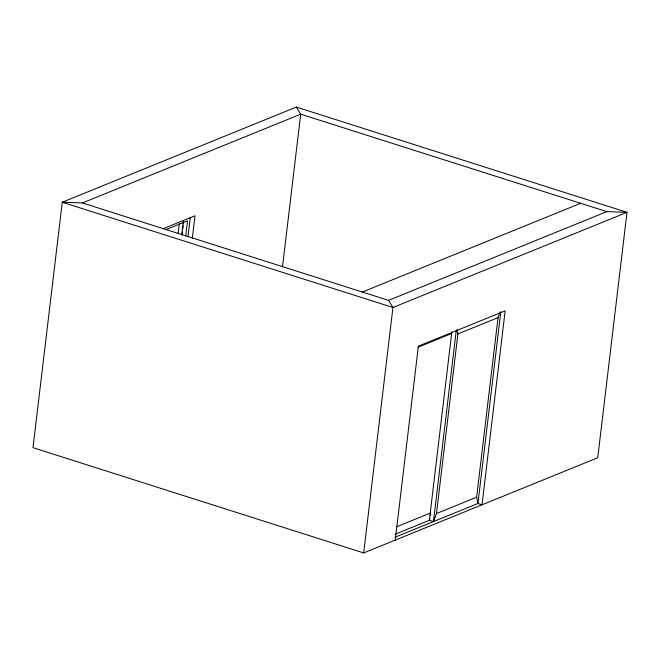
<?xml version="1.0" encoding="UTF-8"?>
<svg xmlns="http://www.w3.org/2000/svg" width="660" height="660" viewBox="0 0 660 660"><rect width="100%" height="100%" fill="white"/><g stroke="black" fill="none" stroke-linecap="round" stroke-linejoin="round"><path stroke-width="0.99" d="M178.118 233.747L179.338 223.509M181.748 234.877L183.323 221.628M182.077 235.01L182.449 231.94M182.812 228.863L183.175 225.794M183.422 223.748L183.67 221.702M185.707 236.14L187.531 220.852L165.569 229.779M187.976 236.849L190.286 217.445M192.324 238.235L195.005 215.762L163.004 228.781M282.538 266.558L300.704 114.18L296.315 107.069L62.263 202.24L33 447.678L363.685 552.932L597.737 457.76L627 212.322L296.315 107.069M363.685 552.932L392.947 307.502L388.558 300.382L82.434 202.942L62.263 202.24L392.947 307.502L627 212.322L606.829 211.621L300.704 114.18L82.434 202.942M395.241 540.103L418.374 346.145L505.156 310.852L482.023 504.809L477.304 503.308M451.853 331.724L429.363 520.294L395.522 534.056M429.965 518.678L429.363 520.294L433.455 521.598L456.217 330.701M433.455 521.598L436.483 513.529L457.9 333.935L456.959 329.439M394.911 537.273L477.931 503.506L476.619 497.211L498.036 317.617L500.049 312.238M477.931 503.506L500.816 311.594M362.373 292.042L580.643 203.28M388.558 300.382L606.829 211.621M418.027 347.185L451.638 333.514M457.9 333.935L498.036 317.617M396.619 526.771L430.221 513.109L430.708 515.468M436.483 513.529L476.619 497.211"/></g></svg>
